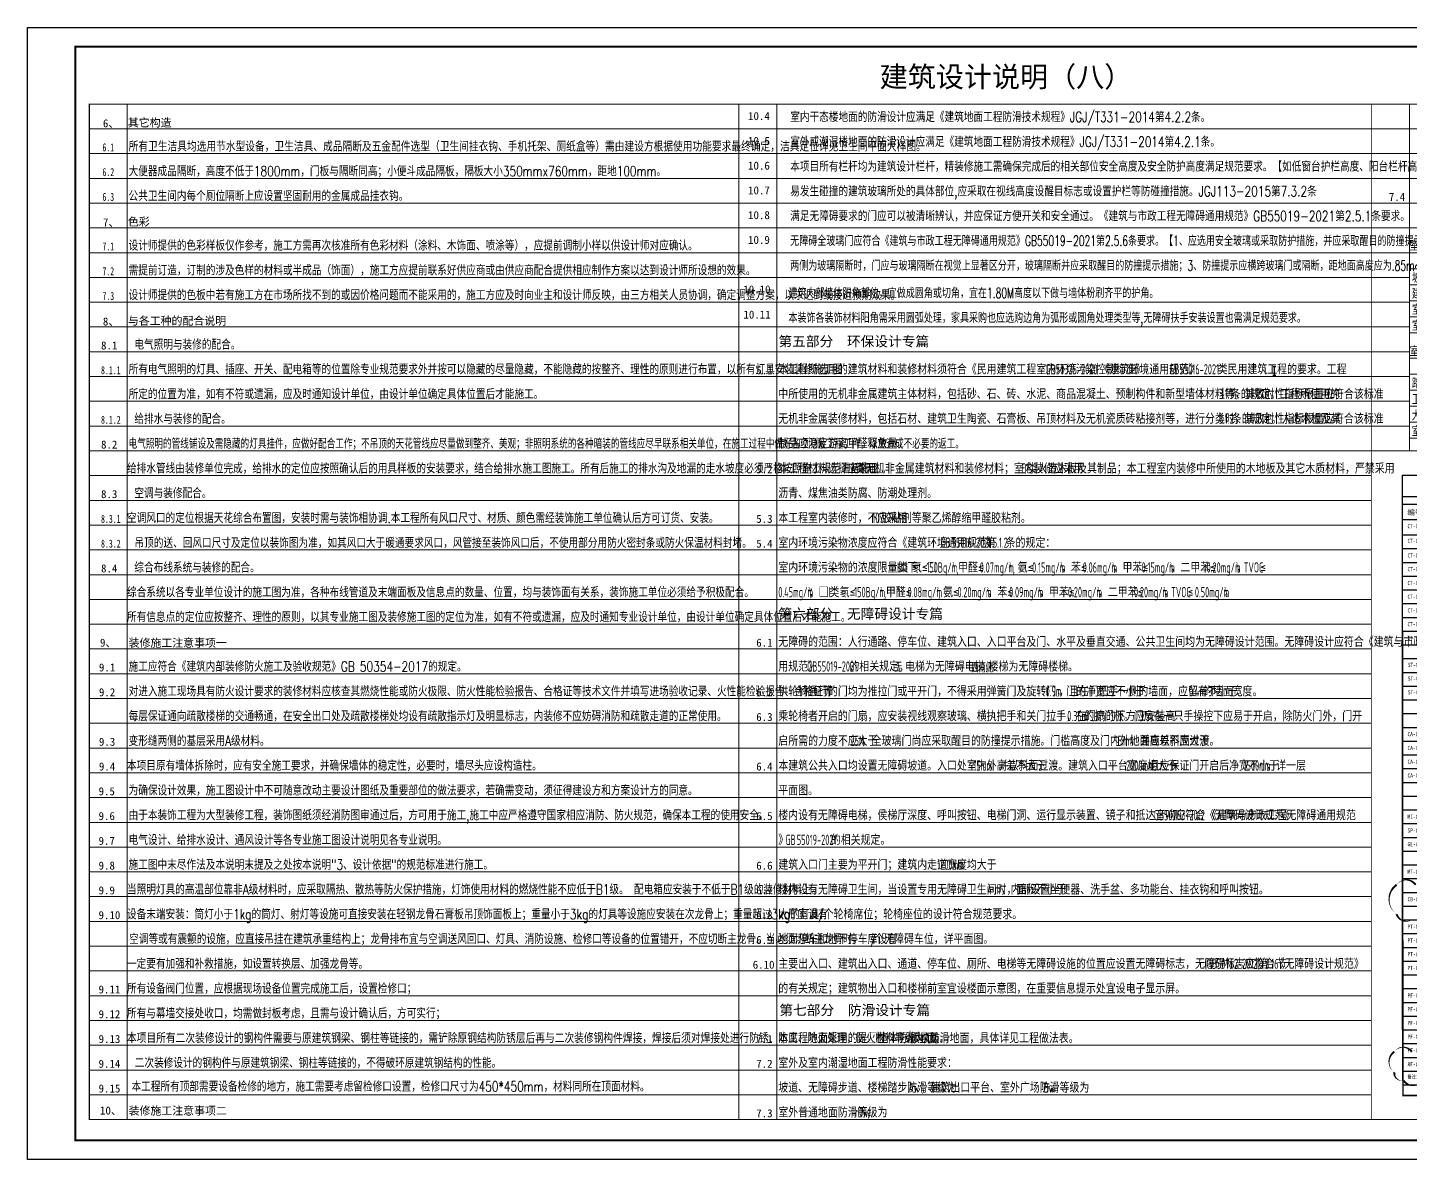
# Model space of a CAD drawing. Header units: millimetres. Extents: x -205444 to 751307, y 179719 to 310340.
# Drawn here: x 638048 to 710622, y 200444 to 259844 of the extents above; entities that cross this region are included whole.
import ezdxf
from ezdxf.enums import TextEntityAlignment as Align

# ---------------------------------------------------------------- set-up
doc = ezdxf.new("R2010")
doc.units = ezdxf.units.MM
doc.header["$LTSCALE"] = 1000
doc.layers.get('0').update_dxf_attribs({"linetype": 'CONTINUOUS'})
doc.layers.get('Defpoints').update_dxf_attribs({"color": 250, "linetype": 'CONTINUOUS'})
for name, color, linetype in [('4', 4, 'CONTINUOUS'), ('BZ_标准图框', 7, 'CONTINUOUS'), ('PUB_TEXT', 7, 'CONTINUOUS'), ('TXT【文字】', 50, 'CONTINUOUS'), ('VHSoft_boundary', 7, 'CONTINUOUS'), ('项目数据', 200, 'CONTINUOUS')]:
    doc.layers.add(name, color=color, linetype=linetype)
for name, color, linetype, lineweight in [('A-ANNO-TABS', 163, 'CONTINUOUS', 13), ('FF-TEXT ANNOTATION', 2, 'CONTINUOUS', 0), ('L-说明', 55, 'CONTINUOUS', 13), ('LS-说明分割', 157, 'CONTINUOUS', 9)]:
    doc.layers.add(name, color=color, linetype=linetype, lineweight=lineweight)
doc.styles.add('_TCH_DIM', font='SIMPLEX', dxfattribs={"bigfont": 'GBCBIG'})
doc.styles.add('HT', font='simhei.ttf')
doc.styles.add('hz', font='simplex.shx', dxfattribs={"width": 0.8, "height": 300, "bigfont": 'hztxt.shx'})
doc.styles.get("Standard").update_dxf_attribs({"font": 'GBENOR', "bigfont": 'GBCBIG.shx'})
doc.styles.add('STYLE1', font='simhei.ttf')
doc.styles.add('宋体', font='SimSun.ttf', dxfattribs={"width": 0.8})
doc.styles.add('文字', font='SimSun.ttf', dxfattribs={"width": 0.8})

# ---------------------------------------------------------------- blocks, each defined once
blk = doc.blocks.new('A$C0C5F3478')
at = {"layer": 'LS-说明分割'}
for p, q in [((0, 9277), (0, 5277)), ((14900, 9277), (0, 9277)), ((6000, 9277), (6000, 5277)), ((8300, 9277), (8300, 5277)), ((10800, 9277), (10800, 5277)), ((14900, 9277), (14900, 5277)), ((14900, 8477), (0, 8477)), ((14900, 7677), (0, 7677)), ((14900, 6877), (0, 6877)), ((14900, 6077), (0, 6077)), ((14900, 5277), (0, 5277)), ((0, 4000), (0, 0)), ((14900, 4000), (0, 4000)), ((6000, 4000), (6000, 0)), ((8300, 4000), (8300, 0)), ((10800, 4000), (10800, 0)), ((14900, 4000), (14900, 0)), ((14900, 3200), (0, 3200)), ((14900, 2400), (0, 2400)), ((14900, 1600), (0, 1600)), ((14900, 800), (0, 800)), ((14900, 0), (0, 0))]:
    blk.add_line(p, q, dxfattribs=at)
at = {"layer": 'PUB_TEXT', "style": '_TCH_DIM'}
for s, height, p in [('室外及室内潮湿地面工程防滑性能要求：', 482.27, (0, 9377)), ('工程部位', 482.3, (2000, 8577)), ('防滑等级', 482.3, (6600, 8577)), ('防滑安全程度', 482.3, (8500, 8577)), ('防滑值', 482.3, (11200, 8577)), ('坡道、无障碍步道等、楼梯踏步等', 482.27, (117, 7777)), ('高', 482, (9300, 7777)), ('≥', 482, (12114, 7777)), ('建筑出口平台、室外广场、停车场等', 482.27, (117, 6977)), ('中高', 482.3, (9300, 6977)), ('≤', 482, (11771, 6977)), ('＜', 482, (13037, 6977)), ('室内潮湿地面（卫生间等）', 482.27, (117, 6177)), ('中', 482, (9300, 6177)), ('≤', 482, (11771, 6177)), ('＜', 482, (13037, 6177)), ('室外普通地面', 482.3, (117, 5377)), ('低', 482, (9300, 5377)), ('＜', 482, (12114, 5377)), ('室内干态地面工程防滑性能要求：', 482.27, (0, 4100)), ('工程部位', 482.3, (2000, 3300)), ('防滑等级', 482.3, (6600, 3300)), ('防滑安全程度', 482.3, (8500, 3300)), ('静摩擦系数', 482.3, (11200, 3300)), ('踏步及防滑坡道等', 482.3, (112, 2500)), ('高', 482, (9300, 2500)), ('≥', 482, (12071, 2500)), ('卫生间、浴室、建筑出入口等', 482.27, (112, 1700)), ('中高', 482.3, (9300, 1700)), ('≤', 482, (12200, 1700)), ('＜', 482, (13422, 1700)), ('中', 482, (9300, 900)), ('＜', 482, (13422, 900)), ('大厅、门厅、走廊、侯梯厅、防滑地面等', 434.04, (112, 900)), ('≤', 482, (12200, 900)), ('室内普通地面', 482.3, (112, 100)), ('低', 482, (9300, 100)), ('＜', 482, (12071, 100))]:
    blk.add_text(s, height=height, dxfattribs=at).set_placement(p)
at = {"layer": 'PUB_TEXT', "style": '_TCH_DIM', "width": 0.705882}
for s, height, p in [('BPN', 425, (12253, 8577)), ('A', 425, (7000, 7777)), ('W', 212, (7314, 7777)), ('BPN', 425, (11200, 7777)), ('80', 425, (12465, 7777)), ('B', 425, (7000, 6977)), ('W', 212, (7300, 6977)), ('60', 425, (11200, 6977)), ('BPN', 425, (12122, 6977)), ('80', 425, (13388, 6977)), ('C', 425, (7000, 6177)), ('W', 212, (7300, 6177)), ('45', 425, (11200, 6177)), ('BPN', 425, (12122, 6177)), ('60', 425, (13388, 6177)), ('D', 425, (7000, 5377)), ('W', 212, (7300, 5377)), ('BPN', 425, (11200, 5377)), ('45', 425, (12465, 5377)), ('COF', 425, (12955, 3300)), ('A', 425, (7000, 2500)), ('COF', 425, (11200, 2500)), ('0.70', 425, (12422, 2500)), ('B', 425, (7000, 1700)), ('d', 212, (7314, 2500)), ('0.60', 425, (11200, 1700)), ('COF', 425, (12551, 1700)), ('0.70', 425, (13774, 1700)), ('d', 212, (7300, 1700)), ('C', 425, (7000, 900)), ('d', 212, (7300, 900)), ('0.50', 425, (11200, 900)), ('COF', 425, (12551, 900)), ('0.60', 425, (13774, 900)), ('D', 425, (7000, 100)), ('d', 212, (7300, 100)), ('COF', 425, (11200, 100)), ('0.50', 425, (12422, 100))]:
    blk.add_text(s, height=height, dxfattribs=at).set_placement(p)
blk = doc.blocks.new('Ileifh')
at = {"layer": '项目数据'}
for points in [[(196, -314), (336, -314)], [(266, -764), (266, -314)], [(181, -764), (351, -764)]]:
    blk.add_lwpolyline(points, dxfattribs=at)
blk = doc.blocks.new('vhtemplate_标准图框_A1+0.5')
at = {"layer": 'BZ_标准图框'}
blk.add_lwpolyline([(210, 594), (1261, 594), (1261, 0), (210, 0)], close=True, dxfattribs=at)
at = {"layer": 'BZ_标准图框', "const_width": 1}
blk.add_lwpolyline([(1251, 10), (1251, 584), (235, 584), (235, 10)], close=True, dxfattribs=at)
at = {"layer": 'VHSoft_boundary'}
blk.add_lwpolyline([(210, 594), (1261, 594), (1261, 0), (210, 0)], close=True, dxfattribs=at)
at = {"layer": 'BZ_标准图框', "style": 'HT'}
for tag, p in [('审定', (1211, 186.49)), ('审核', (1211, 178.49)), ('工程主持人', (1211, 170.49)), ('专业负责人', (1211, 154.49)), ('校对', (1211, 146.49)), ('设计', (1211, 137.57)), ('制图', (1211, 130.49)), ('图名', (1211, 66.45)), ('1:100', (1223.5, 34.5)), ('设计阶段', (1223.5, 26.45))]:
    blk.add_attdef(tag, text='', height=3, dxfattribs=at).set_placement(p, align=Align.CENTER)
for tag, width, p in [('2025100', 0.88, (1223.5, 121.25)), ('合肥空港经济示范区管理办公室', 0.7, (1223.5, 111.19)), ('新桥机场海关业务用房改造项目设计总承包（2次）', 0.475, (1223.5, 101.2)), ('-', 0.7, (1223.5, 91.31))]:
    blk.add_attdef(tag, text='', height=3.5, dxfattribs=dict(at, width=width)).set_placement(p, align=Align.CENTER)
for tag, p, p2 in [('索引', (1239.79, 50.15), (1248.42, 50.15)), ('图号', (1235.44, 19.04), (1244.06, 19.04))]:
    blk.add_attdef(tag, text='', height=3, dxfattribs=at).set_placement(p, p2, align=Align.FIT)
at = {"layer": 'BZ_标准图框', "style": 'HT', "width": 0.666667}
blk.add_attdef('总图号', text='', height=3, dxfattribs=at).set_placement((1235.44, 12), (1244.06, 12), align=Align.FIT)
blk = doc.blocks.new('ZL_11207550')
at = {"style": '宋体', "width": 0.8, "flags": 8}
blk.add_attdef('79', text='', height=300, dxfattribs=at).set_placement((1703142, -31275), align=Align.CENTER)
blk = doc.blocks.new('A$Cb1e3831f')
at = {"layer": 'TXT【文字】', "insert": (168, -280), "char_height": 250, "width": 8081.74, "attachment_point": 1, "line_spacing_factor": 0.8, "style": '文字'}
blk.add_mtext('瓷质仿古砖，吸水率（%）平均值：1.61，最大值1.86；破坏强度：平均值1942；断裂模数（MPa）：平均值：41，最小值：40。', dxfattribs=at)
blk = doc.blocks.new('A$Cce2d277c')
at = {"layer": 'TXT【文字】', "insert": (181, -79), "char_height": 225, "width": 8490.04, "attachment_point": 1, "line_spacing_factor": 0.8, "style": '文字'}
blk.add_mtext('吸水率：平均值：0.02，单个值：0.01~0.03；破坏强度（N）；地面用\\P890；断裂模数：平均值：52，最小值：48；静摩擦系数：干法平均值：0.61；莫氏硬度：6级。', dxfattribs=at)
blk = doc.blocks.new('ZL_1203205752')
for p, q in [((-13141, 0), (-13115, -40697)), ((-13144, -1412), (12897, -1412)), ((-13144, -1502), (-13133, -39728)), ((-13144, -1911), (12897, -1911)), ((-13141, -1911), (12896, -1911)), ((-13141, -1911), (-13141, -36398)), ((-11580, -1911), (-11570, -39108)), ((-8017, -1911), (-8006, -39108)), ((-4042, -1911), (-4031, -39108)), ((-980, -1911), (-970, -39108)), ((691, -1911), (702, -39108)), ((2951, -1911), (2962, -39108)), ((5316, -1911), (5327, -39108)), ((12896, -1911), (12896, -36398)), ((12897, -2149), (12908, -39728)), ((-13163, -2917), (12874, -2917)), ((-13144, -3924), (12896, -3924)), ((-13141, -4826), (12896, -4826)), ((-13144, -5728), (12896, -5728)), ((-13141, -6630), (12896, -6630)), ((-13141, -6630), (12896, -6630)), ((-13141, -7533), (12896, -7533)), ((-13141, -8435), (12896, -8435)), ((-13141, -9337), (12896, -9337)), ((-13141, -10239), (12896, -10239)), ((-13141, -11141), (12896, -11141)), ((-13141, -12043), (12896, -12043)), ((-13141, -12043), (12896, -12043)), ((-13141, -12945), (12896, -12945)), ((-13141, -12945), (12896, -12945)), ((-13144, -13847), (5316, -13847)), ((-13141, -13847), (12896, -13847)), ((-13144, -14749), (12896, -14749)), ((-13141, -15651), (12896, -15651)), ((-13144, -16554), (12896, -16554)), ((-13141, -17456), (12896, -17456)), ((-13144, -18359), (12896, -18359)), ((-13144, -19261), (12896, -19261)), ((-13144, -20164), (12896, -20164)), ((-13136, -21067), (12904, -21067)), ((-13133, -21969), (12904, -21969)), ((-13157, -22871), (12883, -22871)), ((-13133, -23773), (12904, -23773)), ((-13136, -24675), (12904, -24675)), ((-13133, -25577), (12904, -25577)), ((-13133, -26479), (12904, -26479)), ((-13133, -27381), (12904, -27381)), ((-13133, -28283), (12904, -28283)), ((-13133, -29185), (12904, -29185)), ((-13133, -30088), (12904, -30088)), ((-13133, -30990), (12904, -30990)), ((-13133, -31892), (12904, -31892)), ((-13133, -32794), (12904, -32794)), ((-13133, -33696), (12904, -33696)), ((-13133, -34598), (12904, -34598)), ((-13133, -35500), (12904, -35500)), ((-13133, -36402), (12904, -36402)), ((-13133, -37304), (12904, -37304)), ((-13133, -38206), (12904, -38206)), ((-13133, -39108), (12904, -39108)), ((-13124, -39108), (12913, -39108)), ((-13121, -39108), (12916, -39108)), ((-13133, -40010), (12904, -40010)), ((-13133, -40697), (12907, -40697)), ((-13124, -40010), (12913, -40010))]:
    blk.add_line(p, q)
at = {"const_width": 28.9}
blk.add_lwpolyline([(-13141, -5), (-13115, -40679)], dxfattribs=at)
at = {"layer": 'BZ_标准图框'}
blk.add_line((-13141, 0), (12900, 0), dxfattribs=at)
at = {"layer": 'BZ_标准图框', "const_width": 28.9}
blk.add_lwpolyline([(-13099, -40666), (12941, -40666), (12915, -5), (-13141, -5)], dxfattribs=at)
at = {"xscale": 0.9019999999999999, "yscale": 0.9019999999999999, "zscale": 0.9019999999999999}
for name, p in [('A$Cb1e3831f', (5316, -2813)), ('A$Cb1e3831f', (5316, -3820)), ('A$Cb1e3831f', (5316, -4722)), ('A$Cb1e3831f', (5316, -5624)), ('A$Cb1e3831f', (5316, -6526)), ('A$Cb1e3831f', (5316, -7428)), ('A$Cb1e3831f', (5316, -8330)), ('A$Cce2d277c', (5342, -9327)), ('A$Cce2d277c', (5342, -10229))]:
    blk.add_blockref(name, p, dxfattribs=at)
at = {"layer": 'TXT【文字】', "xscale": 0.9019999999999999, "yscale": 0.9019999999999999, "zscale": 0.9019999999999999}
for p, values in [((-1548594, 24717), {'79': 'CT-01'}), ((-1548594, 23762), {'79': 'CT-02'}), ((-1548594, 22800), {'79': 'CT-03'}), ((-1548594, 21898), {'79': 'CT-04'}), ((-1548594, 20996), {'79': 'CT-05'}), ((-1548594, 20094), {'79': 'CT-06'}), ((-1548594, 19192), {'79': 'CT-07'}), ((-1548594, 18290), {'79': 'CT-08'}), ((-1548594, 17388), {'79': 'CT-09'}), ((-1548570, 15624), {'79': 'ST-01'}), ((-1548570, 14722), {'79': 'ST-02'}), ((-1548570, 13820), {'79': 'ST-03'}), ((-1548592, 11074), {'79': 'CA-01'}), ((-1548592, 10171), {'79': 'CA-02'}), ((-1548592, 9269), {'79': 'CA-03'}), ((-1548592, 8366), {'79': 'CA-04'}), ((-1548592, 5658), {'79': 'MI-01'}), ((-1548591, 4756), {'79': 'SP-01'}), ((-1548591, 3854), {'79': 'GL-01'}), ((-1548592, 2049), {'79': 'MT-01'}), ((-1548591, 245), {'79': 'CB-01'}), ((-1548591, -1559), {'79': 'PT-01'}), ((-1548591, -2461), {'79': 'PT-01'}), ((-1548591, -3363), {'79': 'PT-02'}), ((-1548590, -4265), {'79': 'PT-03'}), ((-1548590, -6069), {'79': 'PF-01'}), ((-1548590, -6971), {'79': 'PF-02'}), ((-1548590, -7873), {'79': 'PF-03'}), ((-1548590, -8775), {'79': 'PF-04'}), ((-1548590, -9677), {'79': 'PF-05'}), ((-1548590, -10579), {'79': 'AF-01'})]:
    blk.add_blockref('ZL_11207550', p, dxfattribs=at).add_auto_attribs(values)
at = {"char_height": 350.05, "attachment_point": 5}
for s, insert, width in [('{\\f黑体|b1|i0|c134;\\C7;编号', (-12321, -2466), 1628.36), ('{\\f黑体|b1|i0|c134;\\C7;材料名称', (-9799, -2414), 2964.9), ('{\\f黑体|b1|i0|c134;\\C7;应用范围', (-6029, -2414), 4746.96), ('{\\f黑体|b1|i0|c134;\\C7;材质及尺寸', (-2511, -2466), 2964.9), ('{\\f黑体|b1|i0|c134;\\C7;产地', (-145, -2466), 1660.18), ('{\\fSimHei|b1|i0|c134|p49;\\C7;燃烧等级 }', (1821, -2466), 2862.8), ('{\\fSimHei|b1|i0|c134|p49;\\C7;环保等级 }', (4134, -2466), 5717.21), ('{\\fSimHei|b1|i0|c134|p49;\\C7;备注 }', (8433, -2466), 5717.21)]:
    blk.add_mtext(s, dxfattribs=dict(at, insert=insert, width=width))
at = {"layer": 'BZ_标准图框', "style": 'HT'}
blk.add_text('装饰材料表', height=866, dxfattribs=at).set_placement((-3226, -1153))
at = {"layer": 'BZ_标准图框', "style": 'hz', "width": 0.8}
blk.add_text('合肥新桥机场海关业务用房改造项目   ', height=375, dxfattribs=at).set_placement((7176, -1847))
at = {"layer": 'FF-TEXT ANNOTATION', "style": '宋体', "width": 0.8}
for s, p in [('优质防雾系列,抗指纹', (7635, -22420)), ('优质304系列,抗指纹', (7713, -26030)), ('voc指标≤30g/L,耐擦洗性大于2000次', (6552, -29635)), ('voc指标≤30g/L,耐擦洗性大于2000次', (6552, -30537)), ('voc指标≤30g/L,耐擦洗性大于2000次', (6552, -31439)), ('voc指标≤30g/L,耐擦洗性大于2000次', (6552, -32341)), ('同质透芯、无方向，', (7713, -37760))]:
    blk.add_text(s, height=270.6, dxfattribs=at).set_placement(p, align=Align.MIDDLE_LEFT)
at = {"layer": 'FF-TEXT ANNOTATION', "insert": (5413, -27404), "char_height": 270.6, "width": 7393.87, "attachment_point": 1, "style": '宋体'}
blk.add_mtext('龙骨选用同品牌龙骨及配套材料，满足国家规范（GB/T25998-2010、GB50222-2017、12J502-2）要求\\P', dxfattribs=at)
at = {"layer": 'TXT【文字】', "style": '文字', "width": 0.8}
for s, p in [('E0', (3979, -3418)), ('E0', (3979, -4372)), ('E0', (3979, -5274)), ('E0', (3979, -6176)), ('E0', (3979, -7078)), ('E0', (3979, -7981)), ('E0', (3979, -8883)), ('E0', (3979, -9785)), ('E0', (3979, -10687)), ('E0', (4003, -12511)), ('E0', (4003, -13414)), ('E0', (4003, -14316)), ('E0', (3979, -17001)), ('E0', (3979, -17904)), ('E0', (3979, -18806)), ('E0', (3979, -19709)), ('E0', (3979, -22415)), ('E0', (3979, -23318)), ('E0', (3979, -24221)), ('E0', (3979, -26025)), ('E0', (3979, -27829)), ('voc指标为零', (3282, -29641)), ('voc指标为零', (3282, -30543)), ('voc指标为零', (3282, -31445)), ('voc指标为零', (3282, -32347)), ('E0', (3979, -34144)), ('E0', (3979, -35046)), ('E0', (3979, -35948)), ('E0', (3979, -36850)), ('E0', (3979, -37752)), ('E0', (3979, -38654))]:
    blk.add_text(s, height=270.6, dxfattribs=at).set_placement(p, align=Align.MIDDLE_LEFT)
at = {"layer": 'TXT【文字】', "color": 3, "char_height": 270.6, "attachment_point": 5, "line_spacing_factor": 0.8, "style": '文字'}
for s, insert in [('800*800浅灰色仿大理石纹\\P防滑地砖', (-9799, -3421)), ('800*800米黄色仿大理石纹\\P防滑地砖', (-9799, -4375)), ('800*800米色仿大理石纹\\P防滑地砖', (-9799, -5277)), ('白色铝扣板', (-9798, -17907)), ('穿孔铝单板（定制图案）', (-9798, -18809)), ('铝方通（备注）', (-9799, -19713)), ('成品橡木烤漆饰面板', (-9799, -23322))]:
    blk.add_mtext(s, dxfattribs=dict(at, insert=insert))
at = {"layer": 'TXT【文字】', "line_spacing_factor": 0.8, "style": '文字'}
for s, insert, char_height, attachment_point in [('一层大厅地面', (-6943, -3240), 270.6, 1), ('800*800*(9-10)mm', (-2511, -3421), 270.6, 5), ('国产', (-145, -3421), 270.6, 5), ('A', (1821, -3421), 271, 5), ('办公室/阅览区地面', (-7329, -4195), 270.6, 1), ('800*800*(9-10)mm\\P', (-2511, -4375), 270.6, 5), ('国产', (-145, -4375), 270.6, 5), ('A', (1821, -4375), 271, 5), ('就餐区地面', (-6635, -5097), 270.6, 1), ('800*800*(9-10)mm\\P', (-2511, -5277), 270.6, 5), ('国产', (-145, -5277), 270.6, 5), ('A', (1821, -5277), 271, 5), ('公卫地面', (-6631, -5999), 270.6, 1), ('600*600*(9-10)mm', (-2511, -6179), 270.6, 5), ('国产', (-145, -6179), 270.6, 5), ('A', (1821, -6179), 271, 5), ('备勤间卫生间地面', (-7253, -6901), 270.6, 1), ('600*600*(9-10)mm\\P', (-2511, -7081), 270.6, 5), ('国产', (-145, -7081), 270.6, 5), ('A', (1821, -7081), 271, 5), ('公卫墙面', (-6631, -7803), 270.6, 1), ('300*600*(8-9)mm', (-2511, -7984), 270.6, 5), ('国产', (-145, -7984), 270.6, 5), ('备勤间卫生间地面', (-7253, -8705), 270.6, 1), ('300*600*(8-9)mm\\P', (-2511, -8886), 270.6, 5), ('国产', (-145, -8886), 270.6, 5), ('一层大厅墙面', (-6943, -9607), 270.6, 1), ('900*1800*9mm', (-2511, -9788), 270.6, 5), ('国产', (-145, -9788), 270.6, 5), ('一层大厅墙面', (-6791, -10509), 270.6, 1), ('600*1200*5.5mm', (-2511, -10690), 270.6, 5), ('国产', (-145, -10690), 270.6, 5), ('台面', (-6314, -12335), 270.6, 1), ('15mm厚', (-2490, -12514), 270.6, 5), ('国产', (-121, -12514), 270.6, 5), ('A', (1845, -12514), 271, 5), ('门槛石', (-6462, -13237), 270.6, 1), ('-', (-121, -13417), 271, 5), ('A', (1845, -13417), 271, 5), ('窗台板', (-6473, -14118), 270.6, 1), ('-', (-121, -14319), 271, 5), ('A', (1845, -14319), 271, 5), ('顶面\\P', (-6029, -17005), 270.6, 5), ('2.5mm厚', (-2511, -17004), 270.6, 5), ('国产', (-145, -17004), 270.6, 5), ('A', (1821, -17004), 271, 5), ('顶面\\P', (-6029, -17907), 270.6, 5), ('300/600*600  1.0mm厚', (-2511, -17728), 270.6, 5), ('600*1200  1.2mm厚', (-2511, -18158), 270.6, 5), ('国产', (-145, -17907), 270.6, 5), ('A', (1821, -17907), 271, 5), ('墙面', (-6029, -18809), 270.6, 5), ('2.5mm厚\\P', (-2511, -18810), 270.6, 5), ('国产', (-145, -18809), 270.6, 5), ('A', (1821, -18809), 271, 5), ('墙面', (-6029, -19712), 270.6, 5), ('50*100  1.0mm厚', (-2511, -19713), 270.6, 5), ('国产', (-145, -19712), 270.6, 5), ('A', (1821, -19712), 271, 5), ('墙面\\P', (-6029, -22418), 270.6, 5), ('6.0mm厚', (-2511, -22420), 270.6, 5), ('国产', (-145, -22418), 270.6, 5), ('A', (1821, -22418), 271, 5), ('墙面\\P', (-6029, -23322), 270.6, 5), ('15.0厚', (-2511, -23322), 270.6, 5), ('国产', (-139, -23290), 270.6, 5), ('B1', (1827, -23290), 270.6, 5), ('墙面\\P', (-6029, -24224), 270.6, 5), ('10厚', (-2511, -24224), 270.6, 5), ('国产', (-145, -24224), 270.6, 5), ('A', (1821, -24224), 271, 5), ('墙踢脚线', (-6029, -26028), 270.6, 5), ('1.2厚', (-2511, -26028), 270.6, 5), ('国产', (-145, -26028), 270.6, 5), ('A', (1821, -26028), 271, 5), ('600*1200  ≥19mm厚', (-2511, -27832), 270.6, 5), ('国产', (-145, -27832), 270.6, 5), ('A\\P', (1821, -27832), 271, 5), ('墙面、顶面', (-6029, -29636), 270.6, 5), ('国产', (-145, -29636), 270.6, 5), ('A', (1821, -29636), 271, 5), ('顶面\\P', (-6029, -30539), 270.6, 5), ('国产', (-145, -30539), 270.6, 5), ('A', (1821, -30539), 271, 5), ('顶面\\P', (-6029, -31441), 270.6, 5), ('国产', (-145, -31441), 270.6, 5), ('A', (1821, -31441), 271, 5), ('墙面、顶面\\P', (-6029, -32343), 270.6, 5), ('国产', (-145, -32343), 270.6, 5), ('A', (1821, -32343), 271, 5), ('地面\\P', (-6287, -33990), 234.5, 1), ('2.5mm厚', (-2511, -34147), 270.6, 5), ('国产', (-145, -34147), 270.6, 5), ('B1\\P', (1821, -34147), 270.6, 5), ('备勤室地面', (-6688, -34892), 234.5, 1), ('≥4.0mm厚', (-2511, -35049), 270.6, 5), ('国产', (-145, -35049), 270.6, 5), ('B1\\P', (1821, -35049), 270.6, 5), ('地面', (-6287, -35795), 234.5, 1), ('≥4.0mm厚', (-2511, -35951), 270.6, 5), ('国产', (-145, -35951), 270.6, 5), ('B1\\P', (1821, -35951), 270.6, 5), ('活动室地面', (-6687, -36697), 234.5, 1), ('≥6.0mm厚', (-2511, -36853), 270.6, 5), ('国产', (-145, -36853), 270.6, 5), ('B1\\P', (1821, -36853), 270.6, 5), ('地面\\P', (-6029, -37755), 270.6, 5), ('2.5mm厚', (-2511, -37755), 270.6, 5), ('国产', (-145, -37755), 270.6, 5), ('B1', (1821, -37755), 270.6, 5), ('地面\\P', (-6029, -38657), 270.6, 5), ('30mm厚', (-2511, -38657), 270.6, 5), ('国产', (-145, -38657), 270.6, 5), ('A', (1821, -38657), 271, 5), ('备注：1）、装修材料选用时,以材料的燃烧性能等级为主，如材料名称和燃烧性能不一致时，请联系设计人员处理；', (-5703, -39509), 248.07, 5), ('2）、装修材料选用以本表为主；详图或其他地方如有不一致的地方，请联系设计人员处理。', (-6333, -39897), 248.07, 5), ('3）、本次设计中，建筑室内外活动场所采用防滑地面，防滑等级达到现行行业标准《建筑地面工程防滑技术规程》JGJ/T 331-2014规定的Ad、Aw级。', (-2812, -40288), 248.07, 5)]:
    blk.add_mtext(s, dxfattribs=dict(at, insert=insert, char_height=char_height, attachment_point=attachment_point))
at = {"layer": 'TXT【文字】', "color": 3, "char_height": 270.6, "attachment_point": 5, "line_spacing_factor": 0.8, "style": '文字'}
for s, insert, width in [('600*600浅灰色防滑地砖', (-9799, -6179), 3455.91), ('600*600浅灰色仿大理石纹防滑地砖', (-9799, -7081), 3064.68), ('300*600米白色{\\C3;仿大理石纹}墙砖', (-9799, -7984), 2921.64), ('300*600米白色{\\C3;仿大理石纹}墙砖\\P', (-9799, -8886), 2667.13), ('900*1800白色仿大理石纹岩板', (-9799, -9788), 2921.64), ('600*1200米黄色大理石纹陶瓷薄板', (-9799, -10690), 2921.64), ('铝单板（备注）', (-9798, -17004), 5043)]:
    blk.add_mtext(s, dxfattribs=dict(at, insert=insert, width=width))
at = {"layer": 'TXT【文字】', "line_spacing_factor": 0.8, "style": '文字'}
for s, insert, char_height, width, attachment_point in [('A', (1821, -7984), 271, 2060.8, 5), ('A', (1821, -8886), 271, 2060.8, 5), ('A', (1821, -9788), 271, 2060.8, 5), ('A', (1821, -10690), 271, 2060.8, 5), ('{\\T0.85;比重：2.6（G/CM3),抗压强度：97.8（Mpa），抗弯强度：89（Mpa），光泽度90度，六面防护3度，施工后密缝处理，镜面研磨5遍}', (5435, -12202), 234.52, 7658.01, 1), ('20mm厚', (-2508, -13417), 270.6, 1432.89, 5), ('{\\T0.85;比重：2.6（G/CM3),抗压强度：97.8（Mpa），抗弯强度：89（Mpa），光泽度90度，六面防护3度，施工后密缝处理，镜面研磨5遍}', (5435, -13104), 234.52, 7658.01, 1), ('20mm厚', (-2508, -14319), 270.6, 2410.61, 5), ('{\\T0.85;比重：2.6（G/CM3),抗压强度：97.8（Mpa），抗弯强度：89（Mpa），光泽度90度，六面防护3度，施工后密缝处理，镜面研磨5遍}', (5435, -14006), 234.52, 7658.01, 1), ('{\\H0.8x;表面氟碳喷涂，三涂一烤处理，平均涂膜厚度≥40μm，局部涂膜厚度≥35μm，氟碳涂漆材料为KYNAR500，其聚偏二氟乙烯含量≥70%（树脂重量比）;产品涂层耐冲击性试验按GB/T1732-1993的规定，耐冲击性≥ 4.0 N·m;铝板成品板板面允许偏差：宽度：0～ 0.35mm ,长度：0～  0.35mm,厚度：±0.05 mm ,对角线：0～ 1.5mm,板端偏差夹角：±0.5°,中心下垂：0～ 0.8%;耐火性能: 材料耐火性能符合GB8624-2012的规定，达到A级标准;使用年限：要求达到15年上.}', (5488, -16554), 225.5, 7236.03, 1), ('表面氟碳喷涂，三涂一烤处理，平均涂膜厚度≥40μm，进场需贴保护膜，施工完毕时清除', (5488, -18570), 200, 7236.03, 1), ('表面氟碳喷涂，三涂一烤处理，平均涂膜厚度≥40μm，进场需贴保护膜，施工完毕时清除', (5488, -19472), 200, 7236.03, 1), ('{\\W0.7;3.0mm厚实木贴皮，烤漆，5底3面，基层12mm厚多层板基层}', (5627, -23195), 270.6, 6957.97, 1), ('吊顶', (-6331, -27676), 234.5, 603.69, 1), ('石塑地板（纹理备注）', (-11072, -33990), 234.5, 2546.5, 1), ('{\\H0.875x;耐磨层≥0.5mm(超级), 耐磨等级:T级,面含有涂层,耐刮擦效果}', (5696, -33765), 250, 6821.07, 1), ('\\pxqc;锁扣石塑地板（仿浅色木     地板纹）', (-11300, -34736), 234.52, 3003.39, 1), ('{\\H0.875x;耐磨层≥0.5mm(超级), 耐磨等级:T级,面含有涂层,耐刮擦效果}', (5696, -34667), 250, 6821.07, 1), ('\\pxqc;锁扣石塑地板（仿深色木     地板纹）', (-11300, -35638), 234.52, 3003.39, 1), ('{\\H0.875x;耐磨层≥0.5mm(超级), 耐磨等级:T级,面含有涂层,耐刮擦效果}', (5696, -35569), 250, 6821.07, 1), ('PVC运动橡胶地板', (-10863, -36697), 234.5, 2128.42, 1)]:
    blk.add_mtext(s, dxfattribs=dict(at, insert=insert, char_height=char_height, width=width, attachment_point=attachment_point))
at = {"layer": 'TXT【文字】', "color": 2, "char_height": 270.6, "attachment_point": 5, "line_spacing_factor": 0.8, "style": '文字'}
for s, insert in [('白色人造石英石(选样)', (-9774, -12514)), ('意大利灰石材', (-9774, -13416)), ('爵士白石材', (-9774, -14319)), ('银镜', (-9799, -22418)), ('超白钢化烤漆玻璃', (-9799, -24224)), ('深灰色哑光乱纹不锈钢', (-9799, -26029)), ('{\\C256;600*1200}白色矿棉板', (-9799, -27832)), ('白色无机涂料', (-9799, -29636)), ('白色防潮防霉无机涂料', (-9799, -31441)), ('{\\W0.7;彩色无机涂料（颜色备注）}', (-9799, -32343))]:
    blk.add_mtext(s, dxfattribs=dict(at, insert=insert))
for s, insert, width in [('轻钢龙骨双层石膏板吊顶白色无机涂料', (-9799, -30539), 3267.36), ('PVC塑胶地板（颜色选样）', (-9799, -37755), 4915.42), ('抗静电地板', (-9798, -38657), 4915.42)]:
    blk.add_mtext(s, dxfattribs=dict(at, insert=insert, width=width))
at = {"layer": 'TXT【文字】', "color": 1, "char_height": 234.5, "attachment_point": 1, "line_spacing_factor": 0.8, "style": '文字'}
for insert in [(8313, -34216), (8313, -35118), (8313, -36020), (8313, -36922)]:
    blk.add_mtext('参考效果图选样', dxfattribs=dict(at, insert=insert))

msp = doc.modelspace()

# ---------------------------------------------------------------- linework, layer by layer
at = {"layer": 'Defpoints', "color": 6, "linetype": 'Continuous'}
for points in [[(710742.2, 213044.7, 0, 113.4, -0.5205671), (709904.3, 213315.2, 0, 113.4, -0.5205671), (709904.3, 214854.2, 0, 113.4, -0.5205671), (710897.2, 214854.2, 0, 113.4, -0.5205671)], [(711298.4, 204585.7, 0, 105.2, -0.5205671), (710260.8, 204585.7, 0, 105.2, -0.5205671), (709780.5, 205018.1, 0, 105.2, -0.5205671), (709780.5, 206090.4, 0, 105.2, -0.5205671), (710701.6, 206090.4, 0, 105.2, -0.5205671)]]:
    msp.add_lwpolyline(points, format="xyseb", dxfattribs=at)
at = {"layer": 'LS-说明分割'}
for p, q in [((732848, 255832.4), (641274.1, 255832.4)), ((641274.1, 202532.4), (641274.1, 255832.4)), ((643274.1, 202532.4), (643274.1, 255832.4)), ((675374.1, 202532.4), (675374.1, 255832.4)), ((677373.3, 202532.4), (677373.3, 255832.4)), ((710579.6, 237632.4), (710579.6, 255832.4)), ((732848, 254532.4), (641274.1, 254532.4)), ((732848, 253232.4), (641274.1, 253232.4)), ((732848, 251932.4), (641274.1, 251932.4)), ((732848, 250632.4), (641274.1, 250632.4)), ((732848, 249332.4), (641274.1, 249332.4)), ((732848, 248032.4), (641274.1, 248032.4)), ((710579.6, 246732.4), (641274.1, 246732.4)), ((710579.6, 245432.4), (641274.1, 245432.4)), ((710579.6, 244132.4), (641274.1, 244132.4)), ((710579.6, 242832.4), (641274.1, 242832.4)), ((710579.6, 241532.4), (641274.1, 241532.4)), ((710579.6, 240232.4), (641274.1, 240232.4)), ((710579.6, 238932.4), (641274.1, 238932.4)), ((732848, 237632.4), (641274.1, 237632.4)), ((708580.3, 236332.4), (641274.1, 236332.4)), ((708580.3, 235032.4), (641274.1, 235032.4)), ((708580.3, 233732.4), (641274.1, 233732.4)), ((708580.3, 232432.4), (641274.1, 232432.4)), ((708580.3, 231132.4), (641274.1, 231132.4)), ((708580.3, 229832.4), (641274.1, 229832.4)), ((708580.3, 228532.4), (641274.1, 228532.4)), ((708580.3, 227232.4), (641274.1, 227232.4)), ((708580.3, 225932.4), (641274.1, 225932.4)), ((708580.3, 224632.4), (641274.1, 224632.4)), ((708580.3, 223332.4), (641274.1, 223332.4)), ((708580.3, 222032.4), (641274.1, 222032.4)), ((708580.3, 220732.4), (641274.1, 220732.4)), ((708580.3, 219432.4), (641274.1, 219432.4)), ((708580.3, 218132.4), (641274.1, 218132.4)), ((708580.3, 216832.4), (641274.1, 216832.4)), ((708580.3, 215532.4), (641274.1, 215532.4)), ((708580.3, 214232.4), (641274.1, 214232.4)), ((708580.3, 212932.4), (641274.1, 212932.4)), ((708580.3, 211632.4), (641274.1, 211632.4)), ((708580.3, 210332.4), (641274.1, 210332.4)), ((708580.3, 209032.4), (641274.1, 209032.4)), ((708580.3, 207732.4), (641274.1, 207732.4)), ((708580.3, 206432.4), (641274.1, 206432.4)), ((708580.3, 205132.4), (641274.1, 205132.4)), ((708580.3, 205132.4), (641274.1, 205132.4)), ((708580.3, 203832.4), (641274.1, 203832.4)), ((732848, 202532.4), (641274.1, 202532.4))]:
    msp.add_line(p, q, dxfattribs=at)
at = {"layer": 'LS-说明分割', "const_width": 30}
for points in [[(708580.3, 202532.4), (641274.1, 202532.4), (641274.1, 255832.4), (708580.3, 255832.4)], [(641311.5, 255832.4), (732848, 255832.4), (732848, 202532.4), (641311.5, 202532.4)]]:
    msp.add_lwpolyline(points, close=True, dxfattribs=at)
msp.add_lwpolyline([(708580.3, 201444.2), (708580.3, 201444.2)], dxfattribs=at)

# ---------------------------------------------------------------- block references
for name, p, xscale, yscale, zscale in [('vhtemplate_标准图框_A1+0.5', (617048.1, 200444.2), 100, 100, 100), ('A$C0C5F3478', (710579.6, 238291.9), 1.049999285365531, 1.049999285365531, 1.049999285365531), ('ZL_1203205752', (720714.2, 236361.1), 0.8, 0.8, 0.8)]:
    msp.add_blockref(name, p, dxfattribs=dict(xscale=xscale, yscale=yscale, zscale=zscale))
msp.add_blockref('Ileifh', (703219.7, 242376.6))

# ---------------------------------------------------------------- texts
at = {"style": 'HT'}
for s, p in [('7.4', (709496.2, 250752.4)), ('8.1', (641899.5, 242952.4)), ('5.1', (676289.9, 241652.4)), ('8.2', (641899.5, 237752.4)), ('5.2', (676290.7, 236452.4)), ('8.3', (641899.5, 235152.4)), ('5.3', (676290.7, 233852.4)), ('5.4', (676290.7, 232552.4)), ('8.4', (641899.5, 231252.4)), ('6.1', (676290.7, 227352.4)), ('6.2', (676290.7, 224752.4)), ('6.3', (676290.7, 223452.4)), ('6.4', (676290.7, 220852.4)), ('6.5', (676290.7, 218252.4)), ('6.6', (676290.7, 215652.4)), ('6.7', (676290.7, 214352.4)), ('6.8', (676290.7, 213052.4)), ('6.9', (676290.7, 211752.4)), ('6.10', (676105.3, 210452.4)), ('7.1', (676289.9, 206552.4)), ('7.2', (676289.9, 205252.4)), ('7.3', (676289.9, 202652.4))]:
    msp.add_text(s, height=420, dxfattribs=at).set_placement(p)
for s, height, p in [('本工程所选用的建筑材料和装修材料须符合《民用建筑工程室内环境污染控制标准》', 520.851, (677446.8, 241642.4)), ('、《建筑环境通用规范》', 520.851, (693797.3, 241642.4)), ('类民用建筑工程的要求。工程', 520.851, (700505.9, 241642.4)), ('中所使用的无机非金属建筑主体材料，包括砂、石、砖、水泥、商品混凝土、预制构件和新型墙体材料等，其放射性指标限量应符合该标准', 520.851, (677446.8, 240346.4)), ('条的规定。工程所使用的', 520.851, (701195.8, 240346.4)), ('无机非金属装修材料，包括石材、建筑卫生陶瓷、石膏板、吊顶材料及无机瓷质砖粘接剂等，进行分类时，其放射性指标限量应符合该标准', 520.851, (677446.8, 239050.4)), ('条的规定。人造木板及其', 520.851, (701249.8, 239050.4)), ('制品应测定游离甲醛释放量。', 520.851, (677446.8, 237754.4)), ('本工程材料选择应采用', 520.85, (677447.5, 236442.4)), ('类无机非金属建筑材料和装修材料；室内装修应采用', 520.851, (681482, 236442.4)), ('类人造木板及其制品；本工程室内装修中所使用的木地板及其它木质材料，严禁采用', 520.851, (690526.4, 236442.4)), ('沥青、煤焦油类防腐、防潮处理剂。', 520.851, (677447.5, 235146.4)), ('本工程室内装修时，不应采用', 520.851, (677447.5, 233842.4)), ('胶粘剂等聚乙烯醇缩甲醛胶粘剂。', 520.851, (682889.4, 233842.4)), ('室内环境污染物浓度应符合《建筑环境通用规范》', 520.851, (677447.5, 232542.4)), ('第', 520.9, (688326.8, 232542.4)), ('条的规定：', 520.85, (689380.9, 232542.4)), ('室内环境污染物的浓度限量如下：□', 520.851, (677447.5, 231242.4)), ('类', 520.9, (683756.9, 231242.4)), ('氡≤', 520.85, (684460, 231242.4)), ('甲醛≤', 520.85, (686884.4, 231242.4)), ('氨≤', 520.85, (690011.9, 231242.4)), ('，苯≤', 520.85, (692287.8, 231242.4)), ('，甲苯≤', 520.85, (694996.9, 231242.4)), ('，二甲苯≤', 520.85, (698031.1, 231242.4)), ('≤', 520.9, (702741.5, 231242.4)), ('，', 520.9, (701498.4, 231242.4)), ('；□', 520.85, (679046.1, 229946.4)), ('类', 520.9, (680128.4, 229946.4)), ('氡≤', 520.85, (680669.5, 229946.4)), ('甲醛≤', 520.85, (683093.9, 229946.4)), ('氨≤', 520.85, (686094.4, 229946.4)), ('，苯≤', 520.85, (688424.3, 229946.4)), ('，甲苯≤', 520.85, (691134.2, 229946.4)), ('，二甲苯≤', 520.85, (694222.4, 229946.4)), ('，', 520.9, (697689.8, 229946.4)), ('≤', 520.9, (698932.9, 229946.4)), ('。', 520.9, (700883.6, 229946.4)), ('无障碍的范围：人行通路、停车位、建筑入口、入口平台及门、水平及垂直交通、公共卫生间均为无障碍设计范围。无障碍设计应符合《建筑与市政工程无障碍通', 520.851, (677447.5, 227342.4)), ('用规范》', 520.85, (677447.5, 226046.4)), ('的相关规定。', 520.85, (681179, 226046.4)), ('电梯为无障碍电梯，', 520.85, (684101.9, 226046.4)), ('楼梯为无障碍楼梯。', 520.85, (688486.3, 226046.4)), ('供轮椅通行的门均为推拉门或平开门，不得采用弹簧门及旋转门，门的净宽应不小于', 520.851, (677447.5, 224742.4)), ('，且在门把手一侧的墙面，应留有不小于', 520.851, (692178.9, 224742.4)), ('的墙面宽度。', 520.85, (699732.6, 224742.4)), ('乘轮椅者开启的门扇，应安装视线观察玻璃、横执把手和关门拉手，在门扇的下方应安装高', 520.851, (677447.5, 223442.4)), ('的护门板。门扇在一只手操控下应易于开启，除防火门外，门开', 520.851, (693504.4, 223442.4)), ('启所需的力度不应大于', 520.85, (677447.5, 222146.4)), ('，全玻璃门尚应采取醒目的防撞提示措施。门槛高度及门内外地面高差不应大于', 520.851, (681833, 222146.4)), ('，并应以斜面过渡。', 520.85, (695913.2, 222146.4)), ('本建筑公共入口均设置无障碍坡道。入口处室内外高差不大于', 520.851, (677447.5, 220842.4)), ('，并以斜面过渡。建筑入口平台宽度均大于', 520.851, (688494.5, 220842.4)), ('且应保证门开启后净宽不小于', 520.851, (696940.3, 220842.4)), ('，详一层', 520.85, (703057.3, 220842.4)), ('平面图。', 520.85, (677447.5, 219546.4)), ('建筑入口门主要为平开门；建筑内走道宽度均大于', 520.851, (677447.5, 215642.4)), ('。', 520.9, (686976.8, 215642.4)), ('楼内设有无障碍卫生间，当设置专用无障碍卫生间时，面积不小于', 520.851, (677447.5, 214342.4)), ('，内部设置坐便器、洗手盆、多功能台、挂衣钩和呼叫按钮。', 520.851, (689129.3, 214342.4)), ('大厅室设有', 520.85, (677447.5, 213042.4)), ('个轮椅席位；轮椅座位的设计符合规范要求。', 520.851, (679829.2, 213042.4)), ('地面停车和地下停车库设有', 520.851, (677447.5, 211742.4)), ('个无障碍车位，详平面图。', 520.851, (682483.3, 211742.4)), ('主要出入口、建筑出入口、通道、停车位、厕所、电梯等无障碍设施的位置应设置无障碍标志，无障碍标志应符合《无障碍设计规范》', 520.851, (677447.5, 210442.4)), ('第', 520.9, (702625.3, 210442.4)), ('节', 520.9, (703598.4, 210442.4)), ('的有关规定；建筑物出入口和楼梯前室宜设楼面示意图，在重要信息提示处宜设电子显示屏。', 520.851, (677447.5, 209146.4)), ('本工程地面采用的是□整体防滑地面', 520.851, (677446.8, 206542.4)), ('□板块防滑地面，具体详见工程做法表。', 520.851, (683837.1, 206542.4)), ('室外及室内潮湿地面工程防滑性能要求：', 520.851, (677446.8, 205242.4)), ('坡道、无障碍步道、楼梯踏步防滑等级为', 520.851, (677446.8, 203946.4)), ('；建筑出口平台、室外广场防滑等级为', 520.851, (684919.4, 203946.4)), ('。', 520.9, (691824, 203946.4)), ('室外普通地面防滑等级为', 520.851, (677446.8, 202642.4)), ('；', 520.9, (682076.4, 202642.4))]:
    msp.add_text(s, height=height).set_placement(p)
at = {"width": 0.6}
for s, height, p in [('GB50325-2020', 540, (691475.3, 241642.4)), ('GB55016-2021', 540, (697967.9, 241642.4)), ('3.1.1', 540, (700574.8, 240346.4)), ('3.1.2', 540, (700574.8, 239050.4)), ('A', 540, (681239, 236442.4)), ('E1', 540, (690202.4, 236442.4)), ('107', 540, (682376.4, 233842.4)), ('GB', 540, (685950.8, 232542.4)), ('55016-2021', 540, (686544.8, 232542.4)), ('5.1.2', 540, (688705.9, 232542.4)), ('I', 540, (683675.9, 231242.4)), ('150Bq/m', 540, (685218.3, 231242.4)), ('3', 270, (686568.3, 231512.4)), ('0.07mg/m', 540, (688021.9, 231242.4)), ('3', 270, (689533.9, 231512.4)), ('0.15mg/m', 540, (690770.2, 231242.4)), ('3', 270, (692228.2, 231512.4)), ('0.06mg/m', 540, (693425.3, 231242.4)), ('3', 270, (694937.3, 231512.4)), ('0.15mg/m', 540, (696513.5, 231242.4)), ('3', 270, (697971.5, 231512.4)), ('0.20mg/m', 540, (699926.8, 231242.4)), ('3', 270, (701438.8, 231512.4)), ('TVOC', 540, (701877.5, 231242.4)), (',', 540, (686789.9, 231242.4)), (',', 540, (689755.4, 231242.4)), ('0.45mg/m', 540, (677447.5, 229946.4)), ('3', 270, (678986.5, 230216.4)), ('II', 540, (679966.4, 229946.4)), ('150Bq/m', 540, (681427.8, 229946.4)), ('3', 270, (682777.8, 230216.4)), ('0.08mg/m', 540, (684231.4, 229946.4)), ('3', 270, (685743.4, 230216.4)), ('0.20mg/m', 540, (686852.7, 229946.4)), ('3', 270, (688364.7, 230216.4)), ('0.09mg/m', 540, (689561.7, 229946.4)), ('3', 270, (691074.6, 230216.4)), ('0.20mg/m', 540, (692650.8, 229946.4)), ('3', 270, (694162.8, 230216.4)), ('0.20mg/m', 540, (696118.2, 229946.4)), ('3', 270, (697630.2, 230216.4)), ('TVOC', 540, (698068.9, 229946.4)), ('0.50mg/m', 540, (699312.1, 229946.4)), ('3', 270, (700824.1, 230216.4)), (',', 540, (682999.4, 229946.4)), (',', 540, (685837.9, 229946.4)), ('GB55019-2021', 540, (678964.1, 226046.4)), ('0.9m', 540, (691476, 224742.4)), ('0.4m', 540, (699003.6, 224742.4)), ('0.35m', 540, (692613.4, 223442.4)), ('25N', 540, (681239, 222146.4)), ('15mm', 540, (695103.2, 222146.4)), ('15mm', 540, (687684.5, 220842.4)), ('2000mm', 540, (695698.3, 220842.4)), ('1500mm', 540, (701869.3, 220842.4)), ('1200mm', 540, (685788.8, 215642.4)), ('4', 540, (688442.8, 214342.4)), ('2', 270, (689063.8, 214612.4)), ('m', 540, (688820.8, 214342.4)), ('(GB50762-2012)', 540, (699817.3, 210442.4)), ('3.16', 540, (703004.4, 210442.4)), ('Aw', 540, (684271.4, 203946.4)), ('Bw', 540, (691365, 203946.4)), ('Dw', 540, (681617.4, 202642.4))]:
    msp.add_text(s, height=height, dxfattribs=at).set_placement(p)
at = {"layer": '4', "style": 'HT'}
for s, p in [('6、', (641997.7, 254612.1)), ('其它构造', (643309.1, 254646.6)), ('7、', (641997.7, 249412.1)), ('色彩', (643309.1, 249446.6)), ('8、', (641997.7, 244212.1)), ('与各工种的配合说明', (643309.1, 244246.6)), ('9、', (641846.4, 227352.4)), ('装修施工注意事项一', (643346.8, 227342.4)), ('10、', (641845.7, 202796.7)), ('装修施工注意事项二', (643346.1, 202786.7))]:
    msp.add_text(s, height=420, dxfattribs=at).set_placement(p)
at = {"layer": '4', "char_height": 527.52, "width": 33170.4, "attachment_point": 1, "style": 'HT'}
for s, insert in [('第五部分  环保设计专篇', (677456, 243642.4)), ('第六部分  无障碍设计专篇', (677456.7, 229342.4)), ('第七部分  防滑设计专篇', (677502.8, 208542.4))]:
    msp.add_mtext(s, dxfattribs=dict(at, insert=insert))
at = {"layer": 'A-ANNO-TABS', "color": 0, "style": 'STYLE1'}
msp.add_text('建筑设计说明（八）', height=1080, dxfattribs=at).set_placement((682770, 256726.4))
at = {"layer": 'L-说明', "color": 7, "style": 'hz'}
for s, width, p in [('室内干态楼地面的防滑设计应满足《建筑地面工程防滑技术规程》JGJ/T331-2014第4.2.2条。', 0.75, (678073.9, 254887.4)), ('室外或潮湿楼地面的防滑设计应满足《建筑地面工程防滑技术规程》JGJ/T331-2014第4.2.1条。', 0.75, (678073.9, 253587.4)), ('本项目所有栏杆均为建筑设计栏杆，精装修施工需确保完成后的相关部位安全高度及安全防护高度满足规范要求。【如低窗台护栏高度、阳台栏杆高度、窗台高度等】', 0.75, (678073.9, 252287.4)), ('易发生碰撞的建筑玻璃所处的具体部位,应采取在视线高度设醒目标志或设置护栏等防碰撞措施。JGJ113-2015第7.3.2条', 0.75, (678073.9, 250987.4)), ('满足无障碍要求的门应可以被清晰辨认，并应保证方便开关和安全通过。《建筑与市政工程无障碍通用规范》GB55019-2021第2.5.1条要求。', 0.75, (678073.9, 249687.4)), ('无障碍全玻璃门应符合《建筑与市政工程无障碍通用规范》GB55019-2021第2.5.6条要求。【1、应选用安全玻璃或采取防护措施，并应采取醒目的防撞提示措施；2、开启扇左右', 0.65, (678073.9, 248387.4)), ('两侧为玻璃隔断时，门应与玻璃隔断在视觉上显著区分开，玻璃隔断并应采取醒目的防撞提示措施；3、防撞提示应横跨玻璃门或隔断，距地面高度应为.85m~1.50m之间。】【强条】', 0.65, (678073.9, 247087.4)), ('建筑内部墙体阳角部位，宜做成圆角或切角，宜在1.80M高度以下做与墙体粉刷齐平的护角。', 0.65, (677979, 245647.5)), ('本装饰各装饰材料阳角需采用圆弧处理，家具采购也应选购边角为弧形或圆角处理类型等,无障碍扶手安装设置也需满足规范要求。', 0.65, (677979, 244347.5)), ('电气照明与装修的配合。', 0.75, (643648.3, 242942.4)), ('给排水与装修的配合。', 0.75, (643648.3, 239042.4)), ('空调与装修配合。', 0.75, (643648.3, 235142.4)), ('综合布线系统与装修的配合。', 0.75, (643648.3, 231242.4))]:
    msp.add_text(s, height=540, dxfattribs=dict(at, width=width)).set_placement(p)
at = {"layer": 'L-说明', "color": 7, "style": 'HT'}
for s, p in [('10.4', (675861, 254994.1)), ('10.5', (675861, 253694.1)), ('10.6', (675861, 252394.1)), ('10.7', (675861, 251094.1)), ('10.8', (675861, 249794.1)), ('10.9', (675861, 248494.1)), ('10.10', (675611, 245894.1)), ('10.11', (675618.6, 244572.4))]:
    msp.add_text(s, height=420, dxfattribs=at).set_placement(p)
at = {"layer": 'L-说明'}
for s, height, style, width, p in [('6.1', 420, 'HT', 0.6, (641973.3, 253352.4)), ('大便器成品隔断，高度不低于1800mm，门板与隔断同高；小便斗成品隔板，隔板大小350mmx760mm，距地100mm。', 540, 'hz', 0.75, (643346.8, 252042.4)), ('6.2', 420, 'HT', 0.6, (641973.3, 252052.4)), ('6.3', 420, 'HT', 0.6, (641973.3, 250752.4)), ('公共卫生间内每个厕位隔断上应设置坚固耐用的金属成品挂衣钩。', 540, 'hz', 0.75, (643346.8, 250742.4)), ('7.1', 420, 'HT', 0.6, (641973.3, 248152.4)), ('设计师提供的色彩样板仅作参考，施工方需再次核准所有色彩材料（涂料、木饰面、喷涂等），应提前调制小样以供设计师对应确认。', 540, 'hz', 0.75, (643346.8, 248142.4)), ('7.2', 420, 'HT', 0.6, (641973.3, 246852.4)), ('需提前订造，订制的涉及色样的材料或半成品（饰面），施工方应提前联系好供应商或由供应商配合提供相应制作方案以达到设计师所设想的效果。', 540, 'hz', 0.75, (643346.8, 246842.4)), ('设计师提供的色板中若有施工方在市场所找不到的或因价格问题而不能采用的，施工方应及时向业主和设计师反映，由三方相关人员协调，确定调整方案，以求达到或接近预期效果。', 540, 'hz', 0.75, (643346.8, 245542.4)), ('7.3', 420, 'HT', 0.6, (641973.3, 245552.4)), ('8.1.1', 420, 'HT', 0.6, (641899.5, 241652.4)), ('所有电气照明的灯具、插座、开关、配电箱等的位置除专业规范要求外并按可以隐藏的尽量隐藏，不能隐藏的按整齐、理性的原则进行布置，以所有灯具安装装修施工图', 540, 'hz', 0.75, (643346.8, 241642.4)), ('所定的位置为准，如有不符或遗漏，应及时通知设计单位，由设计单位确定具体位置后才能施工。', 540, 'hz', 0.75, (643346.8, 240342.4)), ('8.1.2', 420, 'HT', 0.6, (641899.5, 239052.4)), ('电气照明的管线铺设及需隐藏的灯具挂件，应做好配合工作；不吊顶的天花管线应尽量做到整齐、美观；非照明系统的各种暗装的管线应尽早联系相关单位，在施工过程中做好各项隐蔽工程工作，以免造成不必要的返工。', 540, 'hz', 0.62, (643346.8, 237742.4)), ('给排水管线由装修单位完成，给排水的定位应按照确认后的用具样板的安装要求，结合给排水施工图施工。所有后施工的排水沟及地漏的走水坡度必须严格按照施工规范进行施工。', 540, 'hz', 0.75, (643261.7, 236442.4)), ('空调风口的定位根据天花综合布置图，安装时需与装饰相协调.本工程所有风口尺寸、材质、颜色需经装饰施工单位确认后方可订货、安装。', 540, 'hz', 0.75, (643261.7, 233842.4)), ('8.3.1', 420, 'HT', 0.6, (641899.5, 233852.4)), ('8.3.2', 420, 'HT', 0.6, (641899.5, 232552.4)), (' 吊顶的送、回风口尺寸及定位以装饰图为准，如其风口大于暖通要求风口，风管接至装饰风口后，不使用部分用防火密封条或防火保温材料封堵。', 540, 'hz', 0.75, (643378.8, 232535.5)), ('综合系统以各专业单位设计的施工图为准，各种布线管道及末端面板及信息点的数量、位置，均与装饰面有关系，装饰施工单位必须给予积极配合。', 540, 'hz', 0.75, (643261.7, 229942.4)), ('所有信息点的定位应按整齐、理性的原则，以其专业施工图及装修施工图的定位为准，如有不符或遗漏，应及时通知专业设计单位，由设计单位确定具体位置后才能施工。', 540, 'hz', 0.75, (643261.7, 228642.4)), ('施工应符合《建筑内部装修防火施工及验收规范》GB 50354-2017的规定。', 540, 'hz', 0.75, (643346.8, 226042.4)), ('对进入施工现场具有防火设计要求的装修材料应核查其燃烧性能或防火极限、防火性能检验报告、合格证等技术文件并填写进场验收记录、火性能检验报告、合格证等', 540, 'hz', 0.75, (643346.8, 224742.4)), ('每层保证通向疏散楼梯的交通畅通，在安全出口处及疏散楼梯处均设有疏散指示灯及明显标志，内装修不应妨碍消防和疏散走道的正常使用。', 540, 'hz', 0.75, (643346.8, 223442.4)), ('变形缝两侧的基层采用A级材料。', 540, 'hz', 0.75, (643346.8, 222142.4)), ('本项目原有墙体拆除时，应有安全施工要求，并确保墙体的稳定性，必要时，墙尽头应设构造柱。', 540, 'hz', 0.75, (643262.5, 220842.4)), ('为确保设计效果，施工图设计中不可随意改动主要设计图纸及重要部位的做法要求，若确需变动，须征得建设方和方案设计方的同意。', 540, 'hz', 0.75, (643346.8, 219542.4)), ('由于本装饰工程为大型装修工程，装饰图纸须经消防图审通过后，方可用于施工,施工中应严格遵守国家相应消防、防火规范，确保本工程的使用安全。', 540, 'hz', 0.75, (643346.8, 218242.4)), ('电气设计、给排水设计、通风设计等各专业施工图设计说明见各专业说明。', 540, 'hz', 0.75, (643346.8, 216942.4)), ('施工图中末尽作法及本说明末提及之处按本说明"3、设计依据"的规范标准进行施工。', 540, 'hz', 0.75, (643346.8, 215642.4)), ('当照明灯具的高温部位靠非A级材料时，应采取隔热、散热等防火保护措施，灯饰使用材料的燃烧性能不应低于B1级。 配电箱应安装于不低于B1级的装修材料上。', 540, 'hz', 0.75, (643261.7, 214342.4)), ('设备末端安装：筒灯小于1kg的筒灯、射灯等设施可直接安装在轻钢龙骨石膏板吊顶饰面板上；重量小于3kg的灯具等设施应安装在次龙骨上；重量超过3kg的灯具、', 540, 'hz', 0.75, (643261.7, 213042.4)), ('空调等或有震颤的设施，应直接吊挂在建筑承重结构上；龙骨排布宜与空调送风回口、灯具、消防设施、检修口等设备的位置错开，不应切断主龙骨。当必须切断主龙骨时，', 540, 'hz', 0.75, (643378.3, 211742.4)), ('一定要有加强和补救措施，如设置转换层、加强龙骨等。', 540, 'hz', 0.75, (643261.7, 210442.4)), ('所有设备阀门位置，应根据现场设备位置完成施工后，设置检修口；', 540, 'hz', 0.75, (643262.5, 209142.4)), ('所有与幕墙交接处收口，均需做封板考虑，且需与设计确认后，方可实行；', 540, 'hz', 0.75, (643261.7, 207842.4)), ('本项目所有二次装修设计的钢构件需要与原建筑钢梁、钢柱等链接的，需铲除原钢结构防锈层后再与二次装修钢构件焊接，焊接后须对焊接处进行防锈、防腐、防火处理，防火材料等级为A级。', 540, 'hz', 0.7, (643261.7, 206542.4)), ('二次装修设计的钢构件与原建筑钢梁、钢柱等链接的，不得破环原建筑钢结构的性能。', 540, 'hz', 0.75, (643669.3, 205242.4)), ('本工程所有顶部需要设备检修的地方，施工需要考虑留检修口设置，检修口尺寸为450*450mm，材料同所在顶面材料。', 540, 'hz', 0.75, (643497.5, 203999.8))]:
    msp.add_text(s, height=height, dxfattribs=dict(at, style=style, width=width)).set_placement(p)
at = {"layer": 'L-说明', "color": 1, "style": 'hz', "width": 0.7}
msp.add_text('所有卫生洁具均选用节水型设备，卫生洁具、成品隔断及五金配件选型（卫生间挂衣钩、手机托架、厕纸盒等）需由建设方根据使用功能要求最终确定，洁具定位详见卫生间平面大样图。', height=540, dxfattribs=at).set_placement((643346.8, 253342.4))
at = {"layer": 'L-说明', "style": 'HT'}
for s, p in [('9.1', (641788.7, 226052.4)), ('9.2', (641788.7, 224752.4)), ('9.3', (641788.7, 222152.4)), ('9.4', (641788.7, 220852.4)), ('9.5', (641770.8, 219552.4)), ('9.6', (641770.8, 218252.4)), ('9.7', (641770.8, 216952.4)), ('9.8', (641770.8, 215652.4)), ('9.9', (641770.8, 214352.4)), ('9.10', (641770.8, 213052.4)), ('9.11', (641770.8, 209152.4)), ('9.12', (641770.8, 207852.4)), ('9.13', (641770.8, 206552.4)), ('9.14', (641770.8, 205252.4)), ('9.15', (641770.8, 203952.4))]:
    msp.add_text(s, height=420, dxfattribs=at).set_placement(p)
at = {"layer": 'PUB_TEXT'}
for s, height, p in [('楼内设有无障碍电梯，侯梯厅深度、呼叫按钮、电梯门洞、运行显示装置、镜子和抵达音响应符合《无障碍设计规范》', 520.851, (677446.8, 218242.4)), ('、《建筑与市政工程无障碍通用规范', 520.851, (699430.5, 218242.4)), ('》', 520.9, (677446.8, 216946.4)), ('的相关规定。', 520.85, (680202.8, 216946.4))]:
    msp.add_text(s, height=height, dxfattribs=at).set_placement(p)
at = {"layer": 'PUB_TEXT', "width": 0.6}
for s, p in [('GB50763-2012', (697162.5, 218242.4)), ('GB', (677825.9, 216946.4)), ('55019-2021', (678419.9, 216946.4))]:
    msp.add_text(s, height=540, dxfattribs=at).set_placement(p)
at = {"layer": '项目数据', "style": 'hz'}
for s, height, width, p in [('无', 461.7, 0.6, (683575.4, 226026.2)), ('西南侧', 461.7, 0.6, (687591.4, 226007.9)), ('/', 461.7, 0.6, (679564.8, 213052.6)), ('/', 461.7, 0.6, (682292.2, 211752.6)), ('√', 540, 0.75, (684099.7, 206576.1))]:
    msp.add_text(s, height=height, dxfattribs=dict(at, width=width)).set_placement(p)

doc.saveas('drawing.dxf')
